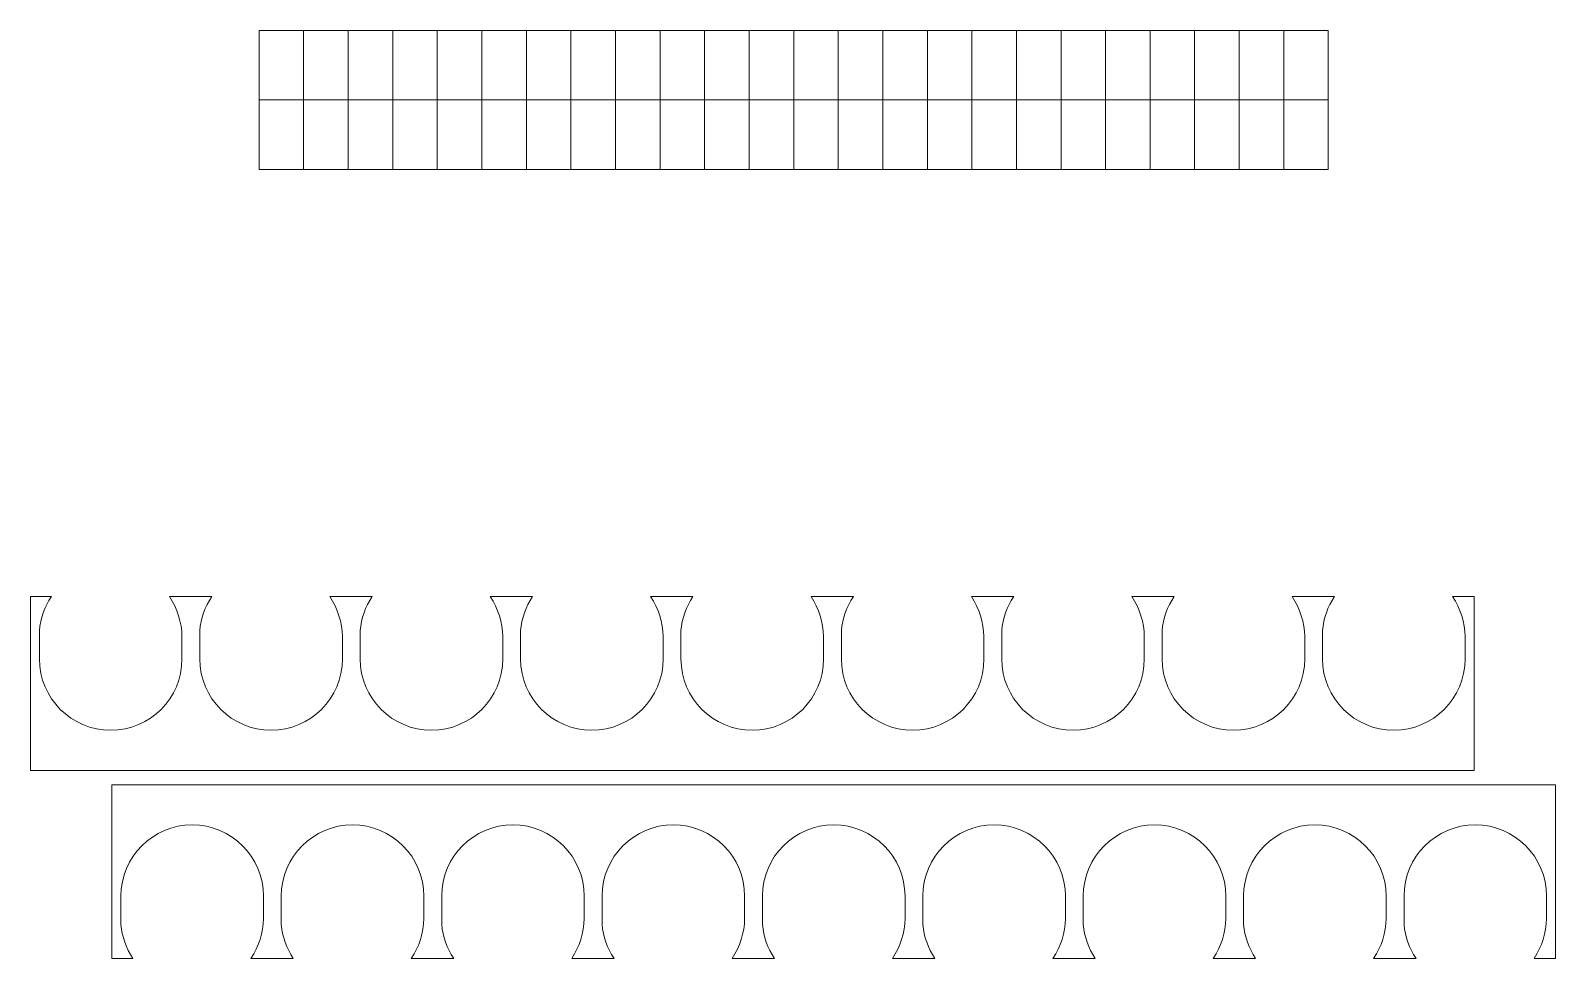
# Model space of a CAD drawing. Header units: centimetres. Extents: x 15.3 to 58, y 26.6 to 52.6.
import ezdxf

# ---------------------------------------------------------------- set-up
doc = ezdxf.new("R2010")
doc.units = ezdxf.units.CM
doc.header["$MEASUREMENT"] = 0

msp = doc.modelspace()

# ---------------------------------------------------------------- linework, layer by layer
at = {"color": 1, "lineweight": 0}
for p, q in [((21.663, 52.609), (21.663, 50.659)), ((22.913, 52.609), (21.663, 52.609)), ((22.913, 50.659), (22.913, 52.609)), ((22.913, 52.609), (22.913, 50.659)), ((24.163, 52.609), (22.913, 52.609)), ((24.163, 50.659), (24.163, 52.609)), ((24.163, 52.609), (24.163, 50.659)), ((25.413, 52.609), (24.163, 52.609)), ((25.413, 50.659), (25.413, 52.609)), ((25.413, 52.609), (25.413, 50.659)), ((26.663, 52.609), (25.413, 52.609)), ((26.663, 50.659), (26.663, 52.609)), ((26.663, 52.609), (26.663, 50.659)), ((27.913, 52.609), (26.663, 52.609)), ((27.913, 50.659), (27.913, 52.609)), ((27.913, 52.609), (27.913, 50.659)), ((29.163, 52.609), (27.913, 52.609)), ((29.163, 50.659), (29.163, 52.609)), ((29.163, 52.609), (29.163, 50.659)), ((30.413, 52.609), (29.163, 52.609)), ((30.413, 50.659), (30.413, 52.609)), ((30.413, 52.609), (30.413, 50.659)), ((31.663, 52.609), (30.413, 52.609)), ((31.663, 50.659), (31.663, 52.609)), ((32.913, 52.609), (31.663, 52.609)), ((32.913, 50.659), (32.913, 52.609)), ((32.913, 52.609), (32.913, 50.659)), ((34.163, 52.609), (32.913, 52.609)), ((34.163, 50.659), (34.163, 52.609)), ((34.163, 52.609), (34.163, 50.659)), ((35.413, 52.609), (34.163, 52.609)), ((35.413, 50.659), (35.413, 52.609)), ((35.413, 52.609), (35.413, 50.659)), ((36.663, 52.609), (35.413, 52.609)), ((36.663, 50.659), (36.663, 52.609)), ((36.663, 52.609), (36.663, 50.659)), ((37.913, 52.609), (36.663, 52.609)), ((37.913, 50.659), (37.913, 52.609)), ((37.913, 52.609), (37.913, 50.659)), ((39.163, 52.609), (37.913, 52.609)), ((39.163, 50.659), (39.163, 52.609)), ((39.163, 52.609), (39.163, 50.659)), ((40.413, 52.609), (39.163, 52.609)), ((40.413, 50.659), (40.413, 52.609)), ((40.413, 52.609), (40.413, 50.659)), ((41.663, 52.609), (40.413, 52.609)), ((41.663, 50.659), (41.663, 52.609)), ((42.913, 52.609), (41.663, 52.609)), ((42.913, 50.659), (42.913, 52.609)), ((42.913, 52.609), (42.913, 50.659)), ((44.163, 52.609), (42.913, 52.609)), ((44.163, 50.659), (44.163, 52.609)), ((44.163, 52.609), (44.163, 50.659)), ((45.413, 52.609), (44.163, 52.609)), ((45.413, 50.659), (45.413, 52.609)), ((45.413, 52.609), (45.413, 50.659)), ((46.663, 52.609), (45.413, 52.609)), ((46.663, 50.659), (46.663, 52.609)), ((46.663, 52.609), (46.663, 50.659)), ((47.913, 52.609), (46.663, 52.609)), ((47.913, 50.659), (47.913, 52.609)), ((47.913, 52.609), (47.913, 50.659)), ((49.163, 52.609), (47.913, 52.609)), ((49.163, 50.659), (49.163, 52.609)), ((49.163, 52.609), (49.163, 50.659)), ((50.413, 52.609), (49.163, 52.609)), ((50.413, 50.659), (50.413, 52.609)), ((50.413, 52.609), (50.413, 50.659)), ((51.663, 52.609), (50.413, 52.609)), ((51.663, 50.659), (51.663, 52.609)), ((21.663, 50.659), (22.913, 50.659)), ((21.663, 50.659), (21.663, 48.709)), ((22.913, 50.659), (24.163, 50.659)), ((22.913, 48.709), (22.913, 50.659)), ((22.913, 50.659), (22.913, 48.709)), ((24.163, 50.659), (25.413, 50.659)), ((24.163, 48.709), (24.163, 50.659)), ((24.163, 50.659), (24.163, 48.709)), ((25.413, 50.659), (26.663, 50.659)), ((25.413, 48.709), (25.413, 50.659)), ((25.413, 50.659), (25.413, 48.709)), ((26.663, 50.659), (27.913, 50.659)), ((26.663, 48.709), (26.663, 50.659)), ((26.663, 50.659), (26.663, 48.709)), ((27.913, 50.659), (29.163, 50.659)), ((27.913, 48.709), (27.913, 50.659)), ((27.913, 50.659), (27.913, 48.709)), ((29.163, 50.659), (30.413, 50.659)), ((29.163, 48.709), (29.163, 50.659)), ((29.163, 50.659), (29.163, 48.709)), ((30.413, 50.659), (31.663, 50.659)), ((30.413, 48.709), (30.413, 50.659)), ((30.413, 50.659), (30.413, 48.709)), ((31.663, 50.659), (32.913, 50.659)), ((31.663, 48.709), (31.663, 50.659)), ((32.913, 50.659), (34.163, 50.659)), ((32.913, 48.709), (32.913, 50.659)), ((32.913, 50.659), (32.913, 48.709)), ((34.163, 50.659), (35.413, 50.659)), ((34.163, 48.709), (34.163, 50.659)), ((34.163, 50.659), (34.163, 48.709)), ((35.413, 50.659), (36.663, 50.659)), ((35.413, 48.709), (35.413, 50.659)), ((35.413, 50.659), (35.413, 48.709)), ((36.663, 50.659), (37.913, 50.659)), ((36.663, 48.709), (36.663, 50.659)), ((36.663, 50.659), (36.663, 48.709)), ((37.913, 50.659), (39.163, 50.659)), ((37.913, 48.709), (37.913, 50.659)), ((37.913, 50.659), (37.913, 48.709)), ((39.163, 50.659), (40.413, 50.659)), ((39.163, 48.709), (39.163, 50.659)), ((39.163, 50.659), (39.163, 48.709)), ((40.413, 50.659), (41.663, 50.659)), ((40.413, 48.709), (40.413, 50.659)), ((40.413, 50.659), (40.413, 48.709)), ((41.663, 50.659), (42.913, 50.659)), ((41.663, 48.709), (41.663, 50.659)), ((42.913, 50.659), (44.163, 50.659)), ((42.913, 48.709), (42.913, 50.659)), ((42.913, 50.659), (42.913, 48.709)), ((44.163, 50.659), (45.413, 50.659)), ((44.163, 48.709), (44.163, 50.659)), ((44.163, 50.659), (44.163, 48.709)), ((45.413, 50.659), (46.663, 50.659)), ((45.413, 48.709), (45.413, 50.659)), ((45.413, 50.659), (45.413, 48.709)), ((46.663, 50.659), (47.913, 50.659)), ((46.663, 48.709), (46.663, 50.659)), ((46.663, 50.659), (46.663, 48.709)), ((47.913, 50.659), (49.163, 50.659)), ((47.913, 48.709), (47.913, 50.659)), ((47.913, 50.659), (47.913, 48.709)), ((49.163, 50.659), (50.413, 50.659)), ((49.163, 48.709), (49.163, 50.659)), ((49.163, 50.659), (49.163, 48.709)), ((50.413, 50.659), (51.663, 50.659)), ((50.413, 48.709), (50.413, 50.659)), ((50.413, 50.659), (50.413, 48.709)), ((51.663, 48.709), (51.663, 50.659)), ((21.663, 48.709), (22.913, 48.709)), ((22.913, 48.709), (24.163, 48.709)), ((24.163, 48.709), (25.413, 48.709)), ((25.413, 48.709), (26.663, 48.709)), ((26.663, 48.709), (27.913, 48.709)), ((27.913, 48.709), (29.163, 48.709)), ((29.163, 48.709), (30.413, 48.709)), ((30.413, 48.709), (31.663, 48.709)), ((31.663, 48.709), (32.913, 48.709)), ((32.913, 48.709), (34.163, 48.709)), ((34.163, 48.709), (35.413, 48.709)), ((35.413, 48.709), (36.663, 48.709)), ((36.663, 48.709), (37.913, 48.709)), ((37.913, 48.709), (39.163, 48.709)), ((39.163, 48.709), (40.413, 48.709)), ((40.413, 48.709), (41.663, 48.709)), ((41.663, 48.709), (42.913, 48.709)), ((42.913, 48.709), (44.163, 48.709)), ((44.163, 48.709), (45.413, 48.709)), ((45.413, 48.709), (46.663, 48.709)), ((46.663, 48.709), (47.913, 48.709)), ((47.913, 48.709), (49.163, 48.709)), ((49.163, 48.709), (50.413, 48.709)), ((50.413, 48.709), (51.663, 48.709)), ((15.251, 36.721), (15.251, 35.846)), ((15.501, 36.721), (15.251, 36.721)), ((15.501, 36.721), (15.838, 36.721)), ((19.149, 36.721), (19.501, 36.721)), ((19.501, 36.721), (19.751, 36.721)), ((20.001, 36.721), (19.751, 36.721)), ((20.001, 36.721), (20.338, 36.721)), ((23.649, 36.721), (24.001, 36.721)), ((24.001, 36.721), (24.251, 36.721)), ((24.501, 36.721), (24.251, 36.721)), ((24.501, 36.721), (24.838, 36.721)), ((28.149, 36.721), (28.501, 36.721)), ((28.501, 36.721), (28.751, 36.721)), ((29.001, 36.721), (28.751, 36.721)), ((29.001, 36.721), (29.338, 36.721)), ((32.649, 36.721), (33.001, 36.721)), ((33.001, 36.721), (33.251, 36.721)), ((33.501, 36.721), (33.251, 36.721)), ((33.501, 36.721), (33.838, 36.721)), ((37.149, 36.721), (37.501, 36.721)), ((37.501, 36.721), (37.751, 36.721)), ((38.001, 36.721), (37.751, 36.721)), ((38.001, 36.721), (38.338, 36.721)), ((41.649, 36.721), (42.001, 36.721)), ((42.001, 36.721), (42.251, 36.721)), ((42.501, 36.721), (42.251, 36.721)), ((42.501, 36.721), (42.838, 36.721)), ((46.149, 36.721), (46.501, 36.721)), ((46.501, 36.721), (46.751, 36.721)), ((47.001, 36.721), (46.751, 36.721)), ((47.001, 36.721), (47.338, 36.721)), ((50.649, 36.721), (51.001, 36.721)), ((51.001, 36.721), (51.251, 36.721)), ((51.501, 36.721), (51.251, 36.721)), ((51.501, 36.721), (51.838, 36.721)), ((55.149, 36.721), (55.501, 36.721)), ((55.501, 36.721), (55.751, 36.721)), ((55.751, 31.846), (55.751, 36.721)), ((15.251, 35.846), (15.251, 31.846)), ((15.501, 34.971), (15.501, 35.768)), ((19.501, 35.599), (19.501, 34.971)), ((20.001, 34.971), (20.001, 35.768)), ((24.001, 35.599), (24.001, 34.971)), ((24.501, 34.971), (24.501, 35.768)), ((28.501, 35.599), (28.501, 34.971)), ((29.001, 34.971), (29.001, 35.768)), ((33.001, 35.599), (33.001, 34.971)), ((33.501, 34.971), (33.501, 35.768)), ((37.501, 35.599), (37.501, 34.971)), ((38.001, 34.971), (38.001, 35.768)), ((42.001, 35.599), (42.001, 34.971)), ((42.501, 34.971), (42.501, 35.768)), ((46.501, 35.599), (46.501, 34.971)), ((47.001, 34.971), (47.001, 35.768)), ((51.001, 35.599), (51.001, 34.971)), ((51.501, 34.971), (51.501, 35.768)), ((55.501, 35.599), (55.501, 34.971)), ((15.251, 31.846), (55.751, 31.846)), ((17.537, 27.441), (17.537, 31.441)), ((17.537, 31.441), (58.037, 31.441)), ((58.037, 31.441), (58.037, 26.566)), ((17.787, 28.316), (17.787, 27.518)), ((21.787, 27.688), (21.787, 28.316)), ((22.287, 28.316), (22.287, 27.518)), ((26.287, 27.688), (26.287, 28.316)), ((26.787, 28.316), (26.787, 27.518)), ((30.787, 27.688), (30.787, 28.316)), ((31.287, 28.316), (31.287, 27.518)), ((35.287, 27.688), (35.287, 28.316)), ((35.787, 28.316), (35.787, 27.518)), ((39.787, 27.688), (39.787, 28.316)), ((40.287, 28.316), (40.287, 27.518)), ((44.287, 27.688), (44.287, 28.316)), ((44.787, 28.316), (44.787, 27.518)), ((48.787, 27.688), (48.787, 28.316)), ((49.287, 28.316), (49.287, 27.518)), ((53.287, 27.688), (53.287, 28.316)), ((53.787, 28.316), (53.787, 27.518)), ((57.787, 27.688), (57.787, 28.316)), ((17.537, 26.566), (17.537, 27.441)), ((17.787, 26.566), (17.537, 26.566)), ((17.787, 26.566), (18.124, 26.566)), ((21.435, 26.566), (21.787, 26.566)), ((21.787, 26.566), (22.037, 26.566)), ((22.287, 26.566), (22.037, 26.566)), ((22.287, 26.566), (22.624, 26.566)), ((25.935, 26.566), (26.287, 26.566)), ((26.287, 26.566), (26.537, 26.566)), ((26.787, 26.566), (26.537, 26.566)), ((26.787, 26.566), (27.124, 26.566)), ((30.435, 26.566), (30.787, 26.566)), ((30.787, 26.566), (31.037, 26.566)), ((31.287, 26.566), (31.037, 26.566)), ((31.287, 26.566), (31.624, 26.566)), ((34.935, 26.566), (35.287, 26.566)), ((35.287, 26.566), (35.537, 26.566)), ((35.787, 26.566), (35.537, 26.566)), ((35.787, 26.566), (36.124, 26.566)), ((39.435, 26.566), (39.787, 26.566)), ((39.787, 26.566), (40.037, 26.566)), ((40.287, 26.566), (40.037, 26.566)), ((40.287, 26.566), (40.624, 26.566)), ((43.935, 26.566), (44.287, 26.566)), ((44.287, 26.566), (44.537, 26.566)), ((44.787, 26.566), (44.537, 26.566)), ((44.787, 26.566), (45.124, 26.566)), ((48.435, 26.566), (48.787, 26.566)), ((48.787, 26.566), (49.037, 26.566)), ((49.287, 26.566), (49.037, 26.566)), ((49.287, 26.566), (49.624, 26.566)), ((52.935, 26.566), (53.287, 26.566)), ((53.287, 26.566), (53.537, 26.566)), ((53.787, 26.566), (53.537, 26.566)), ((53.787, 26.566), (54.124, 26.566)), ((57.435, 26.566), (57.787, 26.566)), ((57.787, 26.566), (58.037, 26.566))]:
    msp.add_line(p, q, dxfattribs=at)
for centre, radius, start, end in [((17.493, 35.599), 2, 145.8717, 175.141), ((17.416, 35.561), 2.085, 1.0198, 33.7781), ((21.993, 35.599), 2, 145.8717, 175.141), ((21.916, 35.561), 2.085, 1.0198, 33.7781), ((26.493, 35.599), 2, 145.8717, 175.141), ((26.416, 35.561), 2.085, 1.0198, 33.7781), ((30.993, 35.599), 2, 145.8717, 175.141), ((30.916, 35.561), 2.085, 1.0198, 33.7781), ((35.493, 35.599), 2, 145.8717, 175.141), ((35.416, 35.561), 2.085, 1.0198, 33.7781), ((39.993, 35.599), 2, 145.8717, 175.141), ((39.916, 35.561), 2.085, 1.0198, 33.7781), ((44.493, 35.599), 2, 145.8717, 175.141), ((44.416, 35.561), 2.085, 1.0198, 33.7781), ((48.993, 35.599), 2, 145.8717, 175.141), ((48.916, 35.561), 2.085, 1.0198, 33.7781), ((53.493, 35.599), 2, 145.8717, 175.141), ((53.416, 35.561), 2.085, 1.0198, 33.7781), ((17.501, 34.971), 2, 180, 0), ((22.001, 34.971), 2, 180, 0), ((26.501, 34.971), 2, 180, 0), ((31.001, 34.971), 2, 180, 0), ((35.501, 34.971), 2, 180, 0), ((40.001, 34.971), 2, 180, 0), ((44.501, 34.971), 2, 180, 0), ((49.001, 34.971), 2, 180, 0), ((53.501, 34.971), 2, 180, 0), ((19.787, 28.316), 2, 0, 180), ((24.287, 28.316), 2, 0, 180), ((28.787, 28.316), 2, 0, 180), ((33.287, 28.316), 2, 0, 180), ((37.787, 28.316), 2, 0, 180), ((42.287, 28.316), 2, 0, 180), ((46.787, 28.316), 2, 0, 180), ((51.287, 28.316), 2, 0, 180), ((55.787, 28.316), 2, 0, 180), ((19.78, 27.688), 2, 184.859, 214.1283), ((19.702, 27.725), 2.085, 326.2219, 358.9802), ((24.28, 27.688), 2, 184.859, 214.1283), ((24.202, 27.725), 2.085, 326.2219, 358.9802), ((28.78, 27.688), 2, 184.859, 214.1283), ((28.702, 27.725), 2.085, 326.2219, 358.9802), ((33.28, 27.688), 2, 184.859, 214.1283), ((33.202, 27.725), 2.085, 326.2219, 358.9802), ((37.78, 27.688), 2, 184.859, 214.1283), ((37.702, 27.725), 2.085, 326.2219, 358.9802), ((42.28, 27.688), 2, 184.859, 214.1283), ((42.202, 27.725), 2.085, 326.2219, 358.9802), ((46.78, 27.688), 2, 184.859, 214.1283), ((46.702, 27.725), 2.085, 326.2219, 358.9802), ((51.28, 27.688), 2, 184.859, 214.1283), ((51.202, 27.725), 2.085, 326.2219, 358.9802), ((55.78, 27.688), 2, 184.859, 214.1283), ((55.702, 27.725), 2.085, 326.2219, 358.9802)]:
    msp.add_arc(centre, radius, start, end, dxfattribs=at)

doc.saveas('drawing.dxf')
